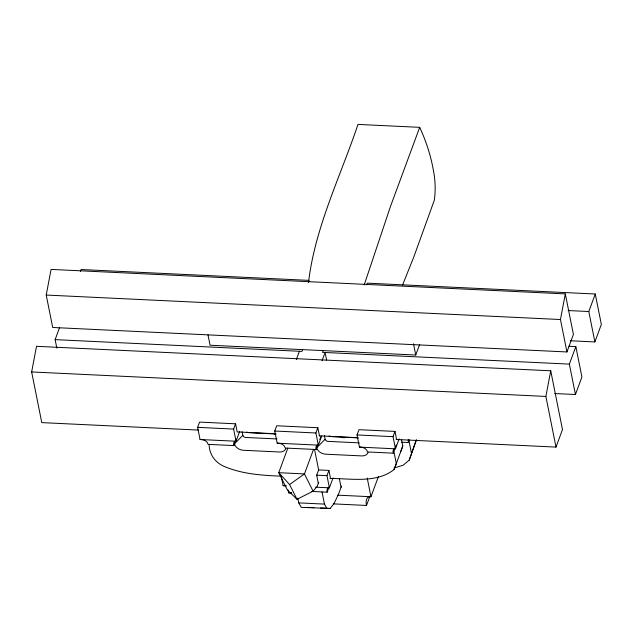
<?xml version="1.0" encoding="UTF-8"?>
<svg xmlns="http://www.w3.org/2000/svg" width="633" height="633" viewBox="0 0 633 633"><rect width="100%" height="100%" fill="white"/><g stroke="black" fill="none" stroke-linecap="round" stroke-linejoin="round"><path stroke-width="0.95" d="M274.445 434.151L274.548 433.352M408.253 439.713L408.317 442.538L401.646 442.222M308.572 282.001C315.187 226.923 340.483 176.441 357.993 124.408L419.703 127.344A249.473 178.965 20.3 0 1 433.352 170.15A154.23 110.64 20.3 0 1 434.285 200.305L413.713 257.204L402.541 285.048M308.651 282.255L308.936 280.372L81.048 269.523L80.367 271.367M198.707 430.084L41.778 422.615L31.65 371.951L36.508 346.314L550.742 370.796L562.484 429.57L556.003 447.096L396.108 439.484M46.225 295.049L51.083 269.413L565.309 293.894L573.411 334.43L566.931 351.956L52.705 327.475L46.225 295.049L560.458 319.53L566.931 351.956M556.003 447.096L545.883 396.432L550.742 370.796M560.458 319.53L565.309 293.894M393.987 468.048L403.142 465.2L409.25 460.072L416.166 440.03M416.53 439.872L409.25 460.072M364.181 284.961L390.553 206.223L419.703 127.344M56.843 348.182L55.134 339.636L59.565 327.641M239.725 431.279L236.046 441.233L200.052 439.516L197.623 427.354L199.569 422.1L235.563 423.809L237.185 431.92L275.695 433.755M200.052 439.516C203.335 439.381 207.3 440.821 208.107 444.366L233.822 445.585C233.34 443.923 233.593 440.742 236.046 441.233L233.617 429.071L235.563 423.809M233.822 445.585L236.188 439.183M296.323 359.568L299.393 351.26M302.645 349.543L301.965 351.386L55.134 339.636M321.667 436.097L318.328 445.149L277.183 443.187L274.754 431.026L276.7 425.772L317.837 427.726L319.459 435.836M323.218 350.516L322.529 352.367L569.36 364.117L575.84 346.583L568.932 346.259M287.793 448.219L278.749 472.693L287.382 489.926L296.996 499.302L313.09 491.153L317.141 486.445L318.668 482.306M322.039 360.786L325.101 352.486L326.62 360.082M277.183 443.187C280.466 443.053 284.431 444.493 285.246 448.037L316.096 449.501C315.614 447.84 315.875 444.659 318.328 445.149L315.899 432.988L317.837 427.726M313.501 449.438L304.457 473.919L289.598 484.53L296.996 499.302M316.096 449.501L317.79 444.928M319.815 439.444L320.828 436.699M318.304 483.288L316.682 475.177L318.628 469.923L328.915 470.414L330.537 478.516M315.614 487.173L329.397 487.829L326.968 475.668L328.915 470.414M311.555 491.445L327.174 492.189L329.2 486.698M333.077 477.875L329.397 487.829C326.945 487.339 326.691 490.52 327.174 492.189M399.138 438.867L395.459 448.821L359.465 447.104L357.036 434.942L358.974 429.688L394.976 431.405L396.59 439.508M341.511 486.065L338.473 494.294L333.963 503.686L330.125 508.457L301.245 507.365L298.752 502.879L297.819 498.203M207.996 334.936L210.053 345.222L415.739 355.018L419.632 344.502M333.211 503.868L366.507 505.45L369.894 496.304M359.465 447.104C362.749 446.969 366.713 448.409 367.52 451.954L393.235 453.173C392.745 451.511 393.006 448.33 395.459 448.821L393.03 436.659L394.976 431.405M378.439 476.507L370.962 496.739L337.658 495.156M393.235 453.173L396.274 444.944M329.92 478.485C350.84 478.374 376.477 483.636 394.098 469.496L402.786 446.051L401.48 439.508M408.317 442.538L409.329 439.8M570.23 340.76L594.87 341.931L588.801 311.531L595.273 294.005L367.385 283.157L366.38 284.85M554.714 393.528L575.437 394.517L581.917 376.983L575.84 346.583M594.87 341.931L601.35 324.405L595.273 294.005M400.578 451.97L402.786 446.051M394.098 469.496L396.313 463.585L393.876 451.424M242.091 431.714L242.85 435.314L234.471 443.836A8.047 5.776 20.3 0 0 243.396 450.285L279.39 451.994A8.047 5.776 20.3 0 0 285.768 448.583M324.365 435.631L325.125 439.231L316.745 447.753A8.047 5.776 20.3 0 0 325.671 454.201L361.672 455.91A8.047 5.776 20.3 0 0 368.05 452.5M281.25 476.269L283.117 485.63L286.092 485.922M288.126 490.013L288.688 492.822L291.781 492.957M568.11 310.55L588.801 311.531M31.65 371.951L545.883 396.432M197.623 427.354L233.617 429.071M274.754 431.026L315.899 432.988M357.036 434.942L393.03 436.659M319.119 435.82L357.613 437.656M276.146 434.001L249.877 432.75A8.047 5.776 20.3 0 1 246.83 432.149M358.42 437.917L332.151 436.667A8.047 5.776 20.3 0 1 329.105 436.066M342.113 437.609L344.684 437.727M276.961 438.946L245.826 437.466A2.682 1.923 20.3 0 1 242.85 435.314M359.235 442.863L328.1 441.383A2.682 1.923 20.3 0 1 325.125 439.231M316.682 475.177L326.968 475.668M280.949 476.158C261.571 475.367 241.656 474.022 223.655 466.205C214.943 462.24 209.238 454.138 209.127 444.477M283.117 485.63L286.076 485.764M288.688 492.822L291.623 492.965M298.752 502.879L324.46 504.097L326.952 508.592M307.266 507.365L313.936 507.682M320.599 507.998L330.125 508.457M289.598 484.53L278.749 472.693L304.457 473.919L313.09 491.153M569.36 364.117L575.437 394.517M413.499 343.79L415.739 355.018M408.965 440.79L411.395 452.951M367.227 478.034L370.962 496.739C366.064 495.758 365.542 502.119 366.507 505.45M339.343 478.698L341.06 487.283M314.554 449.509L318.684 470.208M322.031 491.944L324.46 504.097"/></g></svg>
